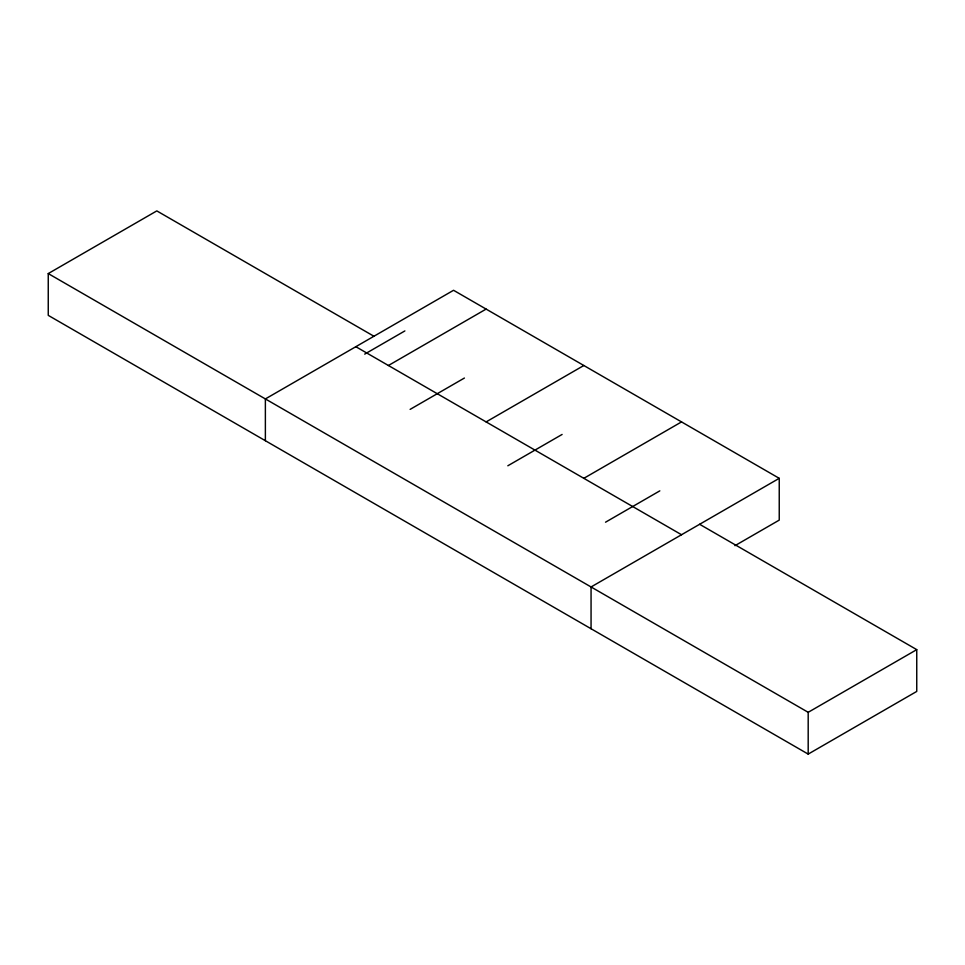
<?xml version="1.0" encoding="UTF-8"?>
<svg xmlns="http://www.w3.org/2000/svg" width="965" height="965" viewBox="0 0 965 965"><rect width="100%" height="100%" fill="white"/><g stroke="black" fill="none" stroke-linecap="round" stroke-linejoin="round"><path stroke-width="1.45" d="M699.625 524.284L916.75 649.638L916.75 691.423L808.188 754.099L48.25 315.362L48.25 273.578L156.812 210.901L373.938 336.254M364.71 354.119L404.878 330.923M388.413 365.506L486.119 309.09M410.125 409.377L464.406 378.039M486.119 421.91L583.825 365.506M507.831 465.781L562.113 434.443M583.825 478.326L681.531 421.91M605.538 522.198L659.819 490.859M734.944 545.683L779.238 520.111L779.238 478.326L591.062 586.961L591.062 628.746M48.25 273.578L808.188 712.315L916.75 649.638M779.238 478.326L453.55 290.284L265.375 398.931L265.375 440.716M355.844 346.7L681.531 534.731M808.188 712.315L808.188 754.099"/></g></svg>
